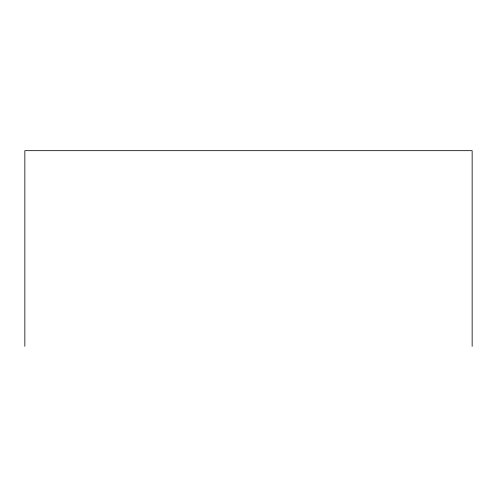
<?xml version="1.0" encoding="UTF-8"?>
<svg xmlns="http://www.w3.org/2000/svg" width="497" height="497" viewBox="0 0 497 497"><rect width="100%" height="100%" fill="white"/><g stroke="black" fill="none" stroke-linecap="round" stroke-linejoin="round"><path stroke-width="0.75" d="M472.15 346.328L472.15 150.672L24.85 150.672L24.85 346.328"/></g></svg>
